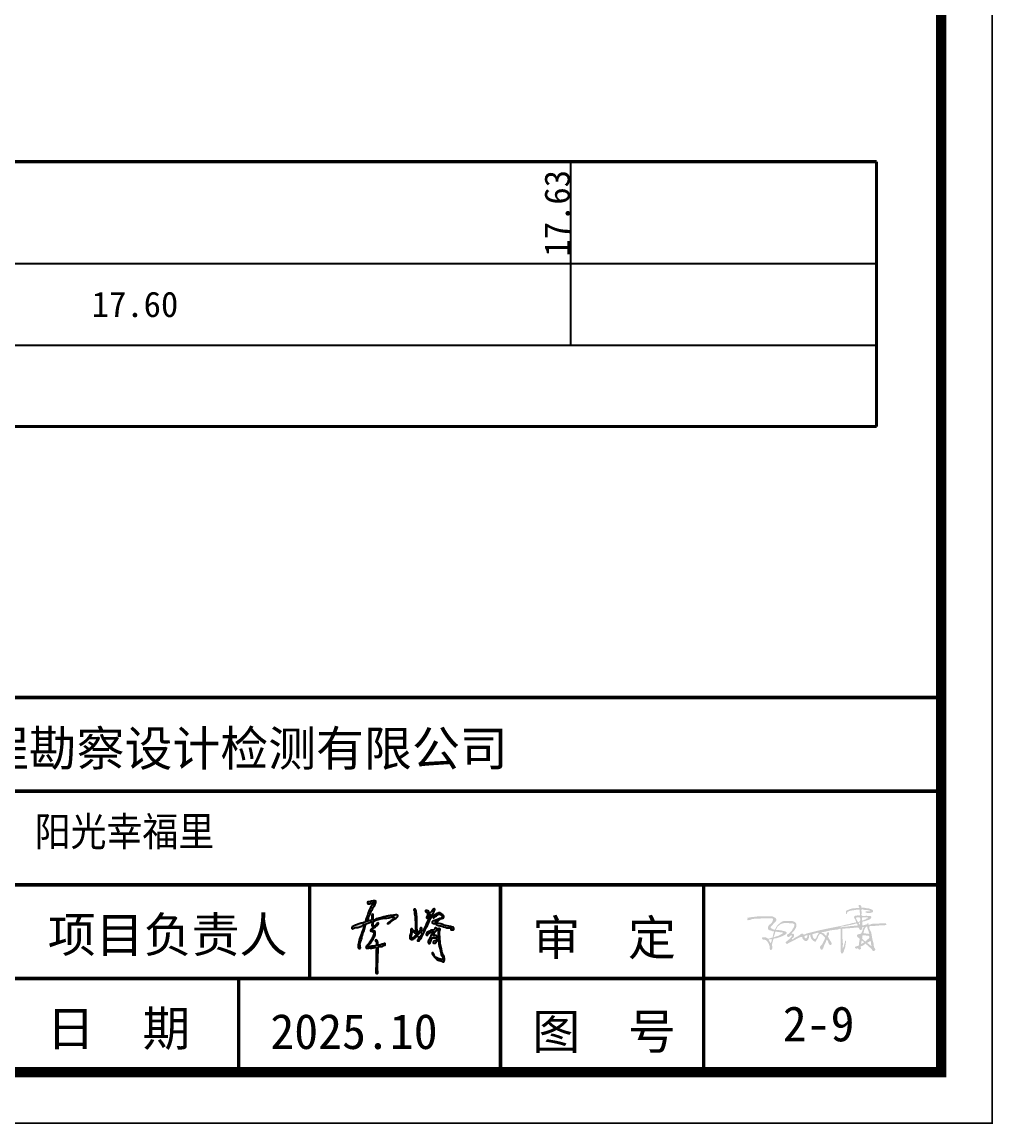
# Model space of a CAD drawing. Header units: millimetres. Extents: x -255 to 9196, y 129 to 426.
# Drawn here: x 3940.3 to 4035.6, y 129.3 to 237.4 of the extents above; entities that cross this region are included whole.
import ezdxf
from ezdxf.enums import TextEntityAlignment as Align

# ---------------------------------------------------------------- set-up
doc = ezdxf.new("R2010")
doc.units = ezdxf.units.MM
doc.layers.add('不打印', color=7, linetype='Continuous', plot=False)
doc.layers.add('地质-图框', color=7, linetype='Continuous')
doc.layers.add('地质-标注栏', color=7, linetype='Continuous')
doc.styles.add('LZ_PMT_LINE', font='', dxfattribs={"height": 2})
doc.styles.get("Standard").update_dxf_attribs({"font": 'simfang.ttf', "height": 2.5})
doc.styles.add('标注栏数据', font='simfang.ttf', dxfattribs={"width": 0.7, "height": 2.5})
doc.styles.get('LZ_PMT_LINE').set_extended_font_data('SimSun')

msp = doc.modelspace()

# ---------------------------------------------------------------- hatches: boundary and pattern name
at = {"linetype": 'Continuous'}
h = msp.add_hatch(color=0, dxfattribs=at)
edge = h.paths.add_edge_path()
edge.add_spline(control_points=[(3974.82, 151), (3974.82, 151), (3974.6, 150.97), (3974.47, 150.9), (3974.31, 150.82), (3974.19, 150.88), (3974.16, 150.96), (3974.2, 151.06), (3974.34, 151.04), (3974.51, 151.12), (3974.72, 151.15), (3975.03, 151.18), (3975, 150.96), (3974.94, 150.81), (3974.84, 150.66), (3974.75, 150.5), (3974.64, 150.33), (3974.54, 150.11), (3974.45, 149.84), (3974.31, 149.64), (3974.27, 149.43), (3974.21, 149.32), (3974.11, 149.16), (3974.28, 149.17), (3974.38, 149.22), (3974.51, 149.23), (3974.66, 149.25), (3974.59, 149.49), (3974.63, 149.64), (3974.59, 149.84), (3974.77, 149.84), (3974.71, 149.64), (3974.74, 149.49), (3974.72, 149.34), (3974.78, 149.25), (3974.98, 149.37), (3975.26, 149.42), (3975.67, 149.55), (3976.07, 149.63), (3976.46, 149.73), (3976.79, 149.73), (3977.01, 149.8), (3977.19, 149.73), (3977.09, 149.52), (3976.85, 149.35), (3976.56, 149.14), (3976.3, 148.98), (3976.18, 148.92), (3976.11, 148.89), (3976.21, 149), (3976.3, 149.07), (3976.5, 149.2), (3976.66, 149.34), (3976.79, 149.44), (3976.83, 149.55), (3976.67, 149.6), (3976.02, 149.38), (3975.39, 149.47), (3974.72, 149.11), (3974.75, 149.07), (3974.72, 148.95), (3974.77, 148.83), (3974.75, 148.68), (3974.84, 148.63), (3974.91, 148.75), (3975.02, 148.83), (3975.11, 148.92), (3975.18, 149), (3975.27, 148.98), (3975.25, 148.82), (3975.07, 148.73), (3974.91, 148.54), (3974.76, 148.45), (3974.67, 148.36), (3974.67, 148.29), (3974.7, 148.17), (3974.93, 148.24), (3974.98, 147.92), (3974.84, 147.58), (3974.62, 147.19), (3974.38, 146.87), (3974.24, 146.77), (3974.2, 146.68), (3974.38, 146.63), (3974.56, 146.7), (3974.83, 146.72), (3974.97, 146.74), (3975.09, 146.76), (3975.06, 146.91), (3975.06, 147.02), (3975.06, 147.18), (3974.93, 147.19), (3974.96, 147.38), (3975.2, 147.28), (3975.16, 147.06), (3975.22, 146.93), (3975.18, 146.77), (3975.47, 146.87), (3975.63, 146.9), (3975.81, 146.94), (3975.89, 146.98), (3975.91, 146.94), (3975.92, 146.9), (3975.92, 146.86), (3975.91, 146.81), (3975.86, 146.81), (3975.68, 146.74), (3975.49, 146.69), (3975.28, 146.67), (3975.26, 146.65), (3975.22, 146.65), (3975.24, 146.62), (3975.18, 146.28), (3975.23, 145.64), (3975.16, 144.87), (3975.15, 144.35), (3975.23, 144.12), (3975.18, 143.99), (3974.99, 144.04), (3975.03, 144.87), (3975.04, 145.58), (3975.03, 146.31), (3975.06, 146.49), (3975.02, 146.54), (3975, 146.6), (3974.81, 146.57), (3974.55, 146.5), (3974.29, 146.54), (3974.07, 146.48), (3974.05, 146.55), (3974.03, 146.61), (3974.06, 146.71), (3974.17, 146.87), (3974.44, 147.09), (3974.61, 147.43), (3974.74, 147.71), (3974.81, 147.89), (3974.82, 148.1), (3974.64, 148.16), (3974.47, 148.2), (3974.49, 148.36), (3974.61, 148.42), (3974.71, 148.48), (3974.73, 148.6), (3974.61, 148.67), (3974.6, 148.84), (3974.66, 149), (3974.57, 149.1), (3974.39, 149.01), (3974.22, 149), (3974.02, 148.91), (3973.98, 148.62), (3973.83, 148.22), (3973.63, 147.67), (3973.56, 147.23), (3973.42, 146.96), (3973.46, 146.82), (3973.44, 146.7), (3973.51, 146.6), (3973.47, 146.52), (3973.43, 146.47), (3973.36, 146.48), (3973.27, 146.49), (3973.25, 146.64), (3973.31, 147.16), (3973.54, 147.84), (3973.81, 148.51), (3973.81, 148.76), (3973.9, 148.86), (3973.77, 148.85), (3973.66, 148.57), (3973.18, 148.57), (3972.84, 148.49), (3972.71, 148.4), (3972.63, 148.46), (3972.64, 148.58), (3972.79, 148.69), (3973.04, 148.77), (3973.36, 148.93), (3973.67, 148.97), (3973.85, 149.05), (3973.98, 149.04), (3973.99, 149.26), (3974.23, 149.77), (3974.35, 150.46), (3974.75, 150.81), (3974.8, 150.89), (3974.83, 150.93), (3974.84, 150.96), (3974.86, 150.99), (3974.82, 151), (3974.82, 151)], knot_values=[0, 0, 0, 0, 0.197659, 0.38152, 0.566109, 0.652135, 0.748753, 0.807036, 0.92578, 1.122031, 1.368988, 1.626652, 1.76802, 1.918621, 2.118344, 2.300641, 2.476901, 2.727997, 3.020459, 3.30281, 3.467088, 3.639635, 3.748419, 3.829445, 4.003086, 4.123696, 4.214806, 4.40081, 4.667341, 4.776567, 4.878347, 5.011798, 5.239779, 5.391232, 5.421408, 5.561877, 5.912571, 6.38166, 6.788598, 7.158235, 7.581854, 7.75821, 7.879208, 8.024703, 8.302733, 8.776744, 9.113748, 9.171835, 9.21185, 9.282009, 9.431192, 9.655122, 9.945004, 10.084012, 10.156313, 10.23478, 10.492922, 12.265977, 12.308224, 12.341497, 12.381398, 12.643767, 12.73859, 12.784271, 12.894334, 13.057034, 13.22312, 13.293963, 13.355493, 13.427134, 13.691979, 13.931156, 14.154695, 14.230531, 14.280349, 14.357953, 14.559753, 14.73671, 15.127693, 15.701362, 16.09181, 16.245167, 16.284172, 16.325965, 16.693564, 16.937976, 17.092889, 17.140175, 17.268068, 17.432612, 17.543247, 17.640717, 17.742204, 17.919021, 18.124187, 18.330875, 18.38331, 18.514374, 18.915136, 19.05586, 19.094889, 19.129342, 19.171939, 19.2281, 19.253164, 19.30045, 19.335915, 19.866366, 19.900833, 19.91431, 19.956102, 19.971506, 20.016335, 20.975658, 21.868584, 22.374573, 22.482502, 22.597173, 22.697846, 22.941553, 24.708467, 25.088101, 25.161193, 25.220954, 25.277606, 25.350797, 25.711986, 26.113546, 26.20435, 26.256258, 26.30822, 26.383415, 26.54161, 26.923438, 27.405824, 27.649529, 27.849929, 27.988286, 28.210288, 28.334066, 28.448614, 28.601664, 28.712075, 28.802319, 28.905249, 29.053216, 29.28859, 29.3441, 29.421244, 29.800842, 29.895833, 30.034219, 30.598059, 31.241971, 31.744499, 31.964954, 32.082734, 32.192402, 32.311997, 32.392136, 32.448377, 32.505145, 32.585331, 32.68582, 32.890345, 34.212601, 34.822842, 34.959792, 35.019354, 35.099489, 35.175216, 35.910229, 36.17828, 36.27437, 36.332015, 36.438545, 36.566652, 36.87459, 37.22398, 37.642874, 37.759289, 37.851306, 37.959659, 38.310672, 39.66111, 39.8191, 39.895663, 39.943134, 39.968266, 39.993907, 40.020381, 40.020381, 40.020381, 40.020381], degree=3, periodic=0)
h = msp.add_hatch(color=0, dxfattribs=at)
edge = h.paths.add_edge_path()
edge.add_spline(control_points=[(3978.75, 150.19), (3978.75, 150.19), (3978.7, 150.37), (3978.87, 150.36), (3978.96, 150.23), (3978.99, 149.93), (3979.04, 149.38), (3979.02, 148.81), (3979.05, 148.29), (3979.08, 148.13), (3979.06, 147.94), (3979.13, 147.99), (3979.15, 148.1), (3979.25, 148.18), (3979.33, 148.25), (3979.35, 148.33), (3979.34, 148.41), (3979.36, 148.53), (3979.46, 148.52), (3979.54, 148.47), (3979.52, 148.38), (3979.46, 148.31), (3979.49, 148.22), (3979.57, 148.2), (3979.64, 148.28), (3979.88, 148.6), (3980.04, 149.21), (3980.28, 149.54), (3980.42, 149.81), (3980.24, 149.77), (3980.22, 149.63), (3980.13, 149.53), (3980.06, 149.44), (3979.91, 149.48), (3980.01, 149.61), (3980.05, 149.7), (3980.08, 149.76), (3980.09, 149.81), (3980.05, 149.85), (3980.07, 149.92), (3980.03, 149.99), (3979.96, 150.06), (3979.84, 150.09), (3979.87, 150.18), (3979.91, 150.23), (3979.94, 150.22), (3979.99, 150.22), (3980.05, 150.21), (3980.12, 150.18), (3980.22, 150.15), (3980.19, 150.05), (3980.13, 149.98), (3980.13, 149.9), (3980.13, 149.78), (3980.28, 149.92), (3980.41, 150.06), (3980.56, 150.26), (3980.7, 150.38), (3980.79, 150.35), (3980.79, 150.24), (3980.68, 150.09), (3980.41, 149.33), (3979.9, 148.52), (3979.57, 147.67), (3979.39, 147.43), (3979.31, 147.35), (3979.28, 147.25), (3979.19, 147.25), (3979.09, 147.22), (3979.1, 147.34), (3979.17, 147.41), (3979.18, 147.5), (3979.19, 147.64), (3979.26, 147.6), (3979.29, 147.58), (3979.36, 147.57), (3979.39, 147.71), (3979.48, 147.78), (3979.53, 147.92), (3979.43, 148.01), (3979.45, 148.12), (3979.33, 148.18), (3979.29, 147.98), (3979.15, 147.88), (3979.05, 147.69), (3978.91, 147.55), (3978.75, 147.45), (3978.59, 147.37), (3978.44, 147.37), (3978.31, 147.46), (3978.33, 147.72), (3978.41, 147.96), (3978.47, 148.21), (3978.41, 148.36), (3978.49, 148.44), (3978.57, 148.4), (3978.62, 148.3), (3978.75, 148.24), (3978.82, 148.17), (3978.89, 148.1), (3978.94, 148.19), (3978.89, 148.37), (3978.91, 148.81), (3978.86, 149.31), (3978.85, 149.75), (3978.77, 149.98), (3978.84, 150.11), (3978.75, 150.19), (3978.75, 150.19)], knot_values=[0, 0, 0, 0, 0.151641, 0.238659, 0.376664, 0.590515, 1.141021, 2.014882, 2.347755, 2.615323, 2.676021, 2.710593, 2.804102, 3.007035, 3.061602, 3.13322, 3.245143, 3.315186, 3.427304, 3.477072, 3.564265, 3.655727, 3.739894, 3.799056, 3.87173, 4.029935, 5.057343, 5.495043, 5.597064, 5.685824, 5.870477, 5.988218, 6.103187, 6.183129, 6.327156, 6.441553, 6.499549, 6.531273, 6.581438, 6.655339, 6.72585, 6.812621, 6.931223, 7.021295, 7.055988, 7.084035, 7.115588, 7.194681, 7.265663, 7.364865, 7.435714, 7.528285, 7.616981, 7.694766, 7.78323, 8.036039, 8.413504, 8.498284, 8.569266, 8.640116, 8.796808, 9.11983, 11.055099, 11.664171, 11.835983, 11.928577, 12.010113, 12.106825, 12.184086, 12.258206, 12.373062, 12.483201, 12.58762, 12.624928, 12.680159, 12.714126, 12.812598, 13.001774, 13.096833, 13.217036, 13.332331, 13.402875, 13.528845, 13.768977, 13.951307, 14.158673, 14.352187, 14.53796, 14.658549, 14.786357, 14.957076, 15.350749, 15.580771, 15.713776, 15.795278, 15.84804, 15.944469, 16.12046, 16.24941, 16.284195, 16.350242, 16.460828, 16.859637, 17.639134, 17.969349, 18.182657, 18.322554, 18.394148, 18.394148, 18.394148, 18.394148], degree=3, periodic=0)
edge = h.paths.add_edge_path()
edge.add_spline(control_points=[(3978.53, 148.08), (3978.53, 148.08), (3978.59, 148.16), (3978.68, 148.15), (3978.74, 148.06), (3978.84, 147.99), (3978.96, 147.97), (3978.99, 147.88), (3978.93, 147.81), (3978.87, 147.7), (3978.75, 147.56), (3978.6, 147.52), (3978.42, 147.56), (3978.48, 147.73), (3978.49, 147.88), (3978.51, 147.97), (3978.53, 148.08), (3978.53, 148.08)], knot_values=[0, 0, 0, 0, 0.075273, 0.154812, 0.252221, 0.377888, 0.530519, 0.569008, 0.63793, 0.773479, 0.964927, 1.137476, 1.253643, 1.402924, 1.561683, 1.692143, 1.765906, 1.765906, 1.765906, 1.765906], degree=3, periodic=0)
h = msp.add_hatch(color=256)
edge = h.paths.add_edge_path(flags=16)
edge.add_spline(control_points=[(4017.06, 147.65), (4017.05, 147.62), (4017.05, 147.57), (4017.11, 147.52), (4017.16, 147.49), (4017.21, 147.48), (4017.28, 147.49), (4017.29, 147.56), (4017.33, 147.61), (4017.35, 147.67), (4017.37, 147.72), (4017.35, 147.78), (4017.28, 147.78), (4017.21, 147.76), (4017.14, 147.75), (4017.12, 147.68), (4017.07, 147.69), (4017.06, 147.67), (4017.06, 147.65), (4017.06, 147.65)], knot_values=[0, 0, 0, 0, 1.094844, 2.010583, 2.936971, 3.772058, 4.559337, 5.371692, 6.406572, 7.298431, 8.125414, 8.707814, 9.723429, 10.914867, 11.774738, 12.831234, 13.232699, 13.516351, 13.791121, 13.791121, 13.791121, 13.791121], degree=3, periodic=0)
edge = h.paths.add_edge_path()
edge.add_spline(control_points=[(4011.47, 149.27), (4011.47, 149.31), (4011.47, 149.39), (4011.48, 149.45), (4011.47, 149.5), (4011.53, 149.5), (4011.65, 149.52), (4011.89, 149.57), (4012.2, 149.59), (4012.47, 149.64), (4012.72, 149.63), (4012.98, 149.63), (4013.25, 149.64), (4013.55, 149.63), (4013.76, 149.64), (4013.98, 149.63), (4014.11, 149.53), (4014.28, 149.46), (4014.32, 149.28), (4014.24, 149.08), (4014.02, 148.95), (4013.91, 148.72), (4013.76, 148.64), (4013.72, 148.5), (4013.91, 148.42), (4014.14, 148.24), (4014.24, 148.46), (4014.31, 148.62), (4014.48, 148.82), (4014.7, 149.01), (4014.91, 149.15), (4015.18, 149.21), (4015.46, 149.18), (4015.79, 149.21), (4016.03, 149.12), (4016.23, 149.02), (4016.27, 148.82), (4016.29, 148.62), (4016.16, 148.4), (4016.03, 148.19), (4015.9, 148.06), (4015.8, 147.98), (4015.84, 147.89), (4015.95, 147.96), (4016.09, 147.79), (4016.02, 147.56), (4015.86, 147.5), (4015.83, 147.42), (4015.86, 147.33), (4016.01, 147.44), (4016.1, 147.55), (4016.28, 147.6), (4016.41, 147.69), (4016.57, 147.77), (4016.68, 147.88), (4016.82, 147.98), (4016.93, 147.93), (4017.01, 147.8), (4017.19, 147.93), (4017.6, 148.03), (4018.29, 148.22), (4019.17, 148.4), (4020.02, 148.58), (4020.71, 148.7), (4021.23, 148.85), (4021.56, 148.89), (4021.82, 149.01), (4022, 148.99), (4022.19, 149.07), (4022.08, 149.21), (4022.05, 149.34), (4021.94, 149.45), (4021.93, 149.59), (4022, 149.71), (4022.17, 149.7), (4022.32, 149.75), (4022.49, 149.69), (4022.52, 149.81), (4022.51, 149.96), (4022.48, 150.11), (4022.49, 150.33), (4022.27, 150.28), (4022.07, 150.28), (4021.84, 150.22), (4021.6, 150.21), (4021.42, 150.14), (4021.28, 150.07), (4021.24, 149.97), (4021.26, 149.9), (4021.19, 149.84), (4021.13, 149.92), (4021.12, 150.02), (4021.14, 150.19), (4021.37, 150.28), (4021.59, 150.37), (4021.85, 150.43), (4022.09, 150.42), (4022.26, 150.5), (4022.47, 150.42), (4022.42, 150.56), (4022.39, 150.62), (4022.38, 150.69), (4022.4, 150.76), (4022.49, 150.76), (4022.58, 150.72), (4022.67, 150.63), (4022.65, 150.54), (4022.65, 150.44), (4022.83, 150.52), (4023, 150.45), (4023.25, 150.43), (4023.48, 150.4), (4023.65, 150.31), (4023.78, 150.24), (4023.81, 150.13), (4023.77, 150.05), (4023.67, 150.01), (4023.53, 149.97), (4023.37, 149.94), (4023.24, 149.96), (4023.16, 150), (4023.07, 149.99), (4023.06, 150.07), (4023.07, 150.16), (4023.22, 150.12), (4023.34, 150.13), (4023.44, 150.13), (4023.53, 150.11), (4023.52, 150.18), (4023.4, 150.23), (4023.24, 150.25), (4023.04, 150.25), (4022.89, 150.29), (4022.78, 150.32), (4022.68, 150.33), (4022.65, 150.22), (4022.67, 150.08), (4022.68, 149.92), (4022.64, 149.77), (4022.7, 149.7), (4022.85, 149.65), (4023.1, 149.71), (4023.35, 149.67), (4023.56, 149.69), (4023.68, 149.52), (4023.46, 149.31), (4023.18, 149.25), (4022.95, 149.14), (4022.76, 149.14), (4022.73, 149.03), (4022.76, 148.93), (4022.68, 148.7), (4022.98, 148.79), (4023.12, 148.84), (4023.27, 148.86), (4023.24, 148.97), (4023.37, 149.02), (4023.28, 148.73), (4023.76, 148.96), (4024.09, 148.88), (4024.56, 148.97), (4024.85, 148.92), (4025.02, 148.97), (4025.08, 148.91), (4025.11, 148.86), (4025.11, 148.81), (4025.09, 148.77), (4025.04, 148.78), (4024.96, 148.77), (4024.81, 148.75), (4024.51, 148.74), (4024.1, 148.74), (4023.76, 148.65), (4023.45, 148.7), (4023.38, 148.43), (4023.62, 148.17), (4023.67, 147.7), (4023.75, 147.27), (4023.89, 146.88), (4023.86, 146.56), (4024.09, 146.4), (4023.94, 146.27), (4023.78, 146.17), (4023.66, 146.51), (4023.38, 146.61), (4023.24, 146.83), (4023.12, 146.88), (4023.1, 147), (4022.88, 146.82), (4022.78, 146.73), (4022.57, 146.71), (4022.58, 146.59), (4022.63, 146.54), (4022.63, 146.44), (4022.53, 146.39), (4022.4, 146.37), (4022.36, 146.51), (4022.22, 146.48), (4022.12, 146.47), (4022.01, 146.52), (4022.03, 146.67), (4022.19, 146.7), (4022.3, 146.74), (4022.46, 146.79), (4022.37, 146.97), (4022.47, 147.12), (4022.44, 147.27), (4022.52, 147.44), (4022.37, 147.53), (4022.25, 147.61), (4022.19, 147.79), (4022.33, 147.9), (4022.48, 147.9), (4022.66, 147.94), (4022.69, 148.11), (4022.78, 148.25), (4022.77, 148.39), (4022.85, 148.47), (4022.89, 148.55), (4022.83, 148.61), (4022.72, 148.61), (4022.74, 148.48), (4022.72, 148.37), (4022.58, 148.24), (4022.45, 148.37), (4022.42, 148.51), (4022.23, 148.56), (4021.88, 148.5), (4021.47, 148.47), (4021.09, 148.46), (4020.93, 148.41), (4020.79, 148.44), (4020.78, 148.34), (4020.77, 148.22), (4020.79, 147.98), (4020.8, 147.67), (4020.79, 147.28), (4020.87, 146.87), (4020.79, 146.67), (4020.81, 146.47), (4020.86, 146.52), (4020.86, 146.59), (4020.92, 146.67), (4020.96, 146.78), (4020.96, 146.91), (4021.04, 147.01), (4021.02, 147.12), (4021.05, 147.19), (4021.06, 147.28), (4021.11, 147.25), (4021.17, 147.18), (4021.1, 146.98), (4021.09, 146.76), (4021.06, 146.53), (4020.95, 146.4), (4020.97, 146.24), (4020.88, 146.1), (4020.8, 145.98), (4020.69, 145.99), (4020.63, 146.08), (4020.63, 146.24), (4020.6, 146.44), (4020.62, 146.76), (4020.61, 147.14), (4020.62, 147.71), (4020.64, 148.08), (4020.63, 148.46), (4020.34, 148.33), (4020.09, 148.32), (4019.68, 148.28), (4019.36, 148.19), (4019.04, 148.11), (4018.9, 148.11), (4018.72, 148.1), (4018.8, 148), (4018.93, 148.01), (4019.05, 147.87), (4019.1, 147.76), (4019.24, 147.72), (4019.22, 147.87), (4019.25, 147.98), (4019.33, 148.06), (4019.46, 148.11), (4019.5, 147.93), (4019.45, 147.8), (4019.36, 147.66), (4019.43, 147.52), (4019.53, 147.36), (4019.64, 147.18), (4019.76, 147), (4019.71, 146.85), (4019.59, 146.8), (4019.5, 146.89), (4019.42, 147), (4019.4, 147.14), (4019.35, 147.25), (4019.23, 147.43), (4019.19, 147.15), (4019.09, 146.96), (4018.95, 146.7), (4018.9, 146.45), (4018.75, 146.33), (4018.61, 146.42), (4018.61, 146.54), (4018.58, 146.67), (4018.71, 146.78), (4018.84, 146.93), (4018.93, 147.16), (4019.03, 147.33), (4019.08, 147.47), (4019.08, 147.58), (4018.93, 147.71), (4018.81, 147.85), (4018.64, 147.92), (4018.56, 147.89), (4018.42, 147.71), (4018.37, 147.48), (4018.22, 147.3), (4018.22, 147.18), (4018.1, 147.15), (4018.02, 147.18), (4017.91, 147.25), (4017.78, 147.36), (4017.71, 147.52), (4017.67, 147.63), (4017.63, 147.72), (4017.63, 147.77), (4017.64, 147.83), (4017.59, 147.82), (4017.5, 147.81), (4017.54, 147.64), (4017.48, 147.47), (4017.41, 147.29), (4017.26, 147.2), (4017.11, 147.2), (4017.03, 147.32), (4016.91, 147.39), (4016.86, 147.49), (4016.87, 147.65), (4016.65, 147.6), (4016.49, 147.54), (4016.27, 147.4), (4016, 147.28), (4015.71, 147.1), (4015.48, 147.02), (4015.37, 146.91), (4015.29, 146.94), (4015.25, 147), (4015.19, 147.12), (4015.31, 147.17), (4015.42, 147.26), (4015.55, 147.38), (4015.68, 147.5), (4015.75, 147.6), (4015.81, 147.65), (4015.85, 147.73), (4015.77, 147.79), (4015.67, 147.74), (4015.61, 147.62), (4015.48, 147.61), (4015.37, 147.66), (4015.33, 147.75), (4015.35, 147.87), (4015.5, 147.88), (4015.65, 148.05), (4015.82, 148.2), (4015.91, 148.41), (4016.02, 148.54), (4016.06, 148.69), (4016.1, 148.85), (4015.98, 148.93), (4015.81, 148.99), (4015.62, 148.94), (4015.41, 149.01), (4015.25, 148.98), (4015.07, 148.98), (4014.91, 148.95), (4014.78, 148.89), (4014.66, 148.85), (4014.59, 148.77), (4014.48, 148.68), (4014.37, 148.58), (4014.34, 148.45), (4014.28, 148.4), (4014.27, 148.28), (4014.41, 148.31), (4014.53, 148.3), (4014.68, 148.25), (4014.85, 148.26), (4014.98, 148.19), (4015.11, 148.19), (4015.2, 148.14), (4015.29, 148.12), (4015.31, 148.03), (4015.31, 147.96), (4015.24, 147.87), (4015.05, 147.77), (4014.8, 147.64), (4014.52, 147.57), (4014.31, 147.47), (4014.16, 147.47), (4014.01, 147.45), (4013.99, 147.27), (4013.93, 147.11), (4013.87, 146.89), (4013.9, 146.68), (4013.92, 146.49), (4013.86, 146.35), (4013.66, 146.32), (4013.66, 146.56), (4013.63, 146.79), (4013.52, 147.02), (4013.39, 147.24), (4013.19, 147.37), (4012.99, 147.33), (4012.9, 147.44), (4012.89, 147.59), (4013.03, 147.59), (4013.17, 147.59), (4013.35, 147.57), (4013.55, 147.36), (4013.73, 147.56), (4013.96, 147.52), (4013.95, 147.7), (4014, 147.84), (4014.03, 148), (4014.07, 148.1), (4014.12, 148.21), (4013.96, 148.13), (4013.85, 148.22), (4013.7, 148.26), (4013.54, 148.3), (4013.48, 148.43), (4013.47, 148.55), (4013.53, 148.72), (4013.71, 148.88), (4013.92, 149.05), (4013.96, 149.25), (4014, 149.43), (4013.82, 149.43), (4013.59, 149.43), (4013.25, 149.42), (4012.9, 149.45), (4012.58, 149.4), (4012.27, 149.4), (4011.96, 149.39), (4011.71, 149.27), (4011.6, 149.26), (4011.47, 149.26), (4011.47, 149.27)], knot_values=[0, 0, 0, 0, 1.976312, 3.018367, 3.269898, 3.749702, 4.834006, 9.62362, 13.452743, 18.627688, 21.612948, 24.346242, 29.741381, 33.302581, 37.366558, 39.173731, 42.502539, 44.546889, 46.627753, 49.567369, 53.604173, 57.284866, 59.75768, 61.074803, 62.326696, 67.979375, 69.132216, 71.889253, 75.683349, 80.376133, 84.739519, 86.490853, 92.234156, 97.068019, 100.429757, 103.693796, 105.598345, 109.17742, 112.023186, 116.60901, 119.542734, 120.725083, 121.411546, 123.11809, 124.588039, 129.410696, 130.720715, 131.927345, 132.512105, 134.442431, 137.229942, 139.767682, 141.969606, 144.264473, 147.202208, 149.156303, 150.995179, 151.77243, 155.250043, 157.768724, 171.532936, 185.086132, 197.290427, 209.084545, 215.623844, 220.562481, 223.780967, 227.404624, 228.938971, 231.18602, 232.99334, 235.279714, 237.39077, 238.413247, 240.945245, 243.852354, 245.95977, 246.754168, 248.413036, 252.429649, 254.024041, 256.622344, 259.532533, 263.465936, 266.597203, 270.043433, 271.790493, 273.165009, 274.278271, 275.155617, 275.96863, 278.137574, 279.489418, 282.933465, 287.218074, 290.631735, 294.43893, 297.066035, 299.279555, 300.631477, 301.741743, 302.480205, 303.51679, 304.510579, 305.744526, 308.045667, 309.10708, 309.738011, 311.721468, 314.587144, 318.560317, 321.978382, 324.929444, 326.726307, 328.375842, 329.212915, 330.25815, 332.912487, 335.737852, 337.322197, 338.464063, 339.540303, 340.517248, 341.291475, 343.24226, 345.424661, 346.906066, 347.790693, 348.283761, 349.37956, 352.817893, 355.786154, 358.093634, 359.322049, 360.782347, 361.645093, 363.565636, 367.250663, 368.807935, 369.801923, 370.698936, 375.382624, 380.290659, 382.057817, 384.048911, 387.541174, 392.467198, 396.884683, 398.870852, 399.463262, 401.525914, 403.50169, 407.635898, 409.387035, 411.233271, 412.280452, 413.20357, 415.190434, 419.044115, 426.82695, 433.696307, 438.234604, 439.880328, 440.5342, 441.546128, 442.183141, 442.753004, 443.168649, 444.25252, 446.435187, 449.787888, 457.012911, 463.817808, 466.622312, 467.653782, 474.772731, 480.221843, 487.75307, 493.758919, 498.268061, 500.770469, 503.126663, 504.93944, 508.215227, 514.602973, 517.725651, 519.162893, 519.653701, 522.57407, 525.985365, 528.091346, 529.420767, 530.44176, 531.074818, 533.51958, 534.412854, 536.192404, 538.038156, 539.769774, 540.822907, 542.444399, 544.691107, 546.792547, 548.016807, 551.031041, 552.848139, 555.141276, 557.888754, 559.117839, 562.162851, 564.274516, 565.814007, 568.969099, 570.805367, 573.405532, 575.322644, 577.850069, 578.932876, 580.303886, 580.965396, 582.395387, 583.584192, 585.599442, 587.646145, 589.914983, 591.789159, 593.27422, 597.94608, 607.063846, 611.402782, 614.073872, 615.321987, 615.878503, 617.519975, 620.919802, 626.227157, 631.278458, 637.955565, 642.446505, 643.232821, 643.760483, 644.456326, 646.177092, 647.742257, 649.719808, 651.636288, 652.979528, 654.238301, 655.194152, 655.659487, 656.394987, 659.092563, 663.591374, 666.73103, 668.397875, 670.738048, 673.250698, 675.453964, 676.439317, 677.660828, 679.829027, 683.261807, 686.437325, 693.520123, 699.871158, 710.80178, 711.665262, 714.371367, 719.852061, 724.798696, 731.582425, 735.049173, 737.977924, 739.413207, 740.181114, 742.294893, 744.847896, 747.080249, 748.01495, 749.656081, 751.744516, 753.156469, 754.723524, 756.064382, 759.453584, 761.036376, 762.882106, 765.701193, 769.323154, 772.347842, 774.172791, 775.585183, 777.013936, 779.293074, 781.697647, 782.695741, 785.087573, 787.226283, 790.776274, 796.031545, 799.610519, 801.573474, 803.326881, 805.300637, 806.912735, 808.495868, 812.035945, 815.779267, 818.869602, 820.811829, 822.125877, 823.541907, 828.940789, 830.302191, 831.031036, 832.606796, 840.023967, 840.684534, 842.883131, 844.244533, 845.363175, 846.535711, 849.926761, 852.286909, 854.171399, 855.113645, 856.128269, 856.673621, 857.147526, 858.050728, 860.090115, 862.716938, 866.384136, 867.936357, 870.065038, 872.061231, 873.982345, 875.67185, 877.131449, 879.445427, 882.719542, 885.677448, 890.574174, 895.673374, 900.269723, 901.080783, 902.0814, 903.195863, 904.760709, 906.51745, 907.912156, 911.149921, 913.959999, 915.505406, 916.565642, 917.656816, 918.348052, 920.340725, 921.570186, 923.703426, 925.112377, 926.520541, 927.902372, 929.517787, 932.398315, 937.179688, 939.59686, 942.195605, 944.091548, 946.864224, 947.8244, 950.291283, 954.566441, 955.923755, 959.676397, 961.5313, 963.693704, 966.5664, 967.727809, 969.03891, 971.169049, 973.960761, 975.413252, 976.517354, 977.539594, 979.222904, 980.846563, 983.344484, 985.952933, 988.091281, 989.728729, 991.182119, 992.528204, 993.655163, 994.585274, 995.88215, 998.258073, 1003.821633, 1008.058251, 1010.833525, 1013.583601, 1014.67668, 1017.228742, 1019.702485, 1022.748285, 1026.782974, 1029.033757, 1031.10648, 1032.665939, 1035.775685, 1038.774974, 1043.505154, 1046.495812, 1049.996333, 1053.115253, 1054.040804, 1056.294707, 1057.620278, 1059.043068, 1062.953747, 1065.090649, 1070.123473, 1071.433068, 1073.272203, 1075.944948, 1078.502315, 1080.15249, 1081.014965, 1082.574426, 1084.823859, 1086.961129, 1089.405106, 1091.419354, 1092.609896, 1094.709199, 1098.735043, 1103.263313, 1105.737056, 1107.750914, 1109.564562, 1112.173013, 1118.219875, 1124.030812, 1127.369626, 1132.591904, 1137.489058, 1140.639116, 1143.742249, 1144.231568, 1144.231568, 1144.231568, 1144.231568], degree=3, periodic=0)
edge = h.paths.add_edge_path(flags=16)
edge.add_spline(control_points=[(4017.83, 147.83), (4017.85, 147.79), (4017.88, 147.7), (4017.89, 147.58), (4017.96, 147.49), (4018.03, 147.4), (4018.13, 147.42), (4018.21, 147.48), (4018.25, 147.6), (4018.29, 147.71), (4018.35, 147.8), (4018.39, 147.86), (4018.43, 147.92), (4018.46, 147.98), (4018.41, 148.05), (4018.28, 147.99), (4018.13, 147.98), (4018, 147.92), (4017.89, 147.91), (4017.82, 147.87), (4017.83, 147.84), (4017.83, 147.83)], knot_values=[0, 0, 0, 0, 2.065977, 3.778019, 5.026363, 7.020016, 7.991516, 9.334166, 11.098954, 13.338472, 14.354147, 15.643986, 16.805999, 17.506465, 18.120776, 20.055848, 22.53053, 24.848178, 26.280873, 27.23305, 27.71727, 27.71727, 27.71727, 27.71727], degree=3, periodic=0)
edge = h.paths.add_edge_path(flags=17)
edge.add_spline(control_points=[(4022.19, 148.93), (4022.21, 148.93), (4022.25, 148.9), (4022.26, 148.83), (4022.29, 148.78), (4022.25, 148.69), (4022.04, 148.75), (4021.85, 148.67), (4021.64, 148.7), (4021.47, 148.65), (4021.24, 148.64), (4021.01, 148.61), (4020.79, 148.61), (4020.65, 148.52), (4020.56, 148.59), (4020.78, 148.67), (4020.89, 148.67), (4021.08, 148.71), (4021.25, 148.71), (4021.41, 148.77), (4021.57, 148.79), (4021.74, 148.83), (4021.9, 148.86), (4022.04, 148.9), (4022.11, 148.94), (4022.16, 148.94), (4022.18, 148.93), (4022.19, 148.93)], knot_values=[0, 0, 0, 0, 0.777686, 1.929051, 2.760418, 3.308433, 5.798843, 10.064954, 12.451385, 14.874019, 17.777373, 22.090389, 25.106741, 27.549329, 27.908396, 29.455131, 33.457187, 35.066045, 37.764147, 40.527792, 42.5051, 44.669727, 48.209364, 49.784594, 50.888217, 51.544484, 51.936834, 51.936834, 51.936834, 51.936834], degree=3, periodic=0)
edge = h.paths.add_edge_path(flags=16)
edge.add_spline(control_points=[(4022.39, 148.97), (4022.4, 148.94), (4022.42, 148.89), (4022.46, 148.85), (4022.52, 148.81), (4022.53, 148.89), (4022.52, 148.95), (4022.53, 149.01), (4022.5, 149.04), (4022.45, 149.03), (4022.42, 149.02), (4022.37, 149), (4022.39, 148.98), (4022.39, 148.97)], knot_values=[0, 0, 0, 0, 1.245613, 2.175218, 2.84887, 3.463701, 4.88207, 5.540711, 6.008538, 6.560514, 7.449846, 7.84399, 8.22639, 8.22639, 8.22639, 8.22639], degree=3, periodic=0)
edge = h.paths.add_edge_path(flags=16)
edge.add_spline(control_points=[(4022.17, 149.51), (4022.15, 149.51), (4022.12, 149.45), (4022.16, 149.36), (4022.22, 149.28), (4022.24, 149.2), (4022.28, 149.15), (4022.31, 149.08), (4022.38, 149.09), (4022.44, 149.11), (4022.48, 149.15), (4022.53, 149.16), (4022.53, 149.2), (4022.53, 149.3), (4022.57, 149.44), (4022.49, 149.54), (4022.4, 149.53), (4022.32, 149.52), (4022.25, 149.53), (4022.2, 149.53), (4022.17, 149.54), (4022.16, 149.52), (4022.17, 149.52), (4022.17, 149.51)], knot_values=[0, 0, 0, 0, 0.861244, 2.431031, 3.852702, 5.085635, 5.85594, 6.934384, 7.860311, 8.665001, 9.656767, 10.144616, 10.436036, 11.285115, 14.912628, 15.689596, 16.719567, 18.186906, 19.266269, 19.953127, 20.276731, 20.450871, 20.557842, 20.557842, 20.557842, 20.557842], degree=3, periodic=0)
edge = h.paths.add_edge_path(flags=16)
edge.add_spline(control_points=[(4022.72, 149.48), (4022.72, 149.45), (4022.71, 149.39), (4022.71, 149.31), (4022.71, 149.25), (4022.76, 149.23), (4022.82, 149.22), (4022.87, 149.26), (4022.93, 149.3), (4023.01, 149.33), (4023.09, 149.33), (4023.13, 149.4), (4023.19, 149.43), (4023.24, 149.44), (4023.28, 149.44), (4023.33, 149.45), (4023.29, 149.49), (4023.28, 149.57), (4023.14, 149.53), (4023.01, 149.55), (4022.9, 149.52), (4022.81, 149.53), (4022.77, 149.52), (4022.72, 149.53), (4022.72, 149.5), (4022.72, 149.49), (4022.72, 149.48)], knot_values=[0, 0, 0, 0, 1.627271, 2.564917, 3.463325, 4.107991, 4.704694, 5.809748, 6.927935, 7.926836, 9.222179, 10.242214, 11.082175, 11.993147, 12.703979, 13.04412, 13.515506, 14.375081, 16.367968, 18.130075, 20.108708, 21.275945, 21.825603, 22.498973, 22.613285, 22.934178, 22.934178, 22.934178, 22.934178], degree=3, periodic=0)
edge = h.paths.add_edge_path(flags=16)
edge.add_spline(control_points=[(4023.1, 148.59), (4023.07, 148.56), (4023.01, 148.49), (4022.96, 148.37), (4022.9, 148.26), (4022.92, 148.15), (4022.86, 148.08), (4022.85, 148.01), (4022.88, 147.95), (4022.97, 147.98), (4023.09, 147.97), (4023.22, 147.91), (4023.34, 147.97), (4023.38, 147.88), (4023.46, 147.97), (4023.35, 148.07), (4023.36, 148.21), (4023.3, 148.33), (4023.25, 148.44), (4023.24, 148.53), (4023.23, 148.61), (4023.18, 148.64), (4023.11, 148.64), (4023.11, 148.59), (4023.1, 148.59)], knot_values=[0, 0, 0, 0, 2.001049, 3.674502, 5.771722, 7.156147, 8.41876, 9.470853, 10.127335, 10.852845, 13.021442, 15.353893, 16.866073, 17.608889, 18.399536, 20.205357, 22.625681, 24.41842, 26.100767, 27.697592, 28.445905, 29.247463, 30.191838, 30.721959, 30.721959, 30.721959, 30.721959], degree=3, periodic=0)
edge = h.paths.add_edge_path(flags=16)
edge.add_spline(control_points=[(4022.76, 147.68), (4022.76, 147.65), (4022.74, 147.58), (4022.71, 147.46), (4022.79, 147.38), (4022.88, 147.3), (4022.96, 147.21), (4023.09, 147.17), (4023.15, 147.28), (4023.24, 147.37), (4023.36, 147.42), (4023.43, 147.52), (4023.46, 147.63), (4023.38, 147.72), (4023.28, 147.77), (4023.13, 147.74), (4023, 147.79), (4022.88, 147.75), (4022.81, 147.77), (4022.75, 147.74), (4022.76, 147.7), (4022.76, 147.68)], knot_values=[0, 0, 0, 0, 1.621992, 3.308842, 4.508909, 6.438784, 8.406396, 9.887104, 11.272649, 13.072815, 15.431049, 16.969104, 18.225996, 19.790057, 21.47997, 23.344688, 25.770547, 27.41792, 28.509462, 29.001281, 29.820485, 29.820485, 29.820485, 29.820485], degree=3, periodic=0)
edge = h.paths.add_edge_path(flags=16)
edge.add_spline(control_points=[(4022.68, 147.21), (4022.65, 147.19), (4022.62, 147.13), (4022.64, 147.04), (4022.62, 146.98), (4022.65, 146.94), (4022.69, 146.94), (4022.73, 146.99), (4022.8, 147.01), (4022.86, 147.04), (4022.91, 147.08), (4022.88, 147.13), (4022.84, 147.17), (4022.8, 147.19), (4022.77, 147.23), (4022.73, 147.24), (4022.7, 147.26), (4022.67, 147.23), (4022.69, 147.21), (4022.68, 147.21)], knot_values=[0, 0, 0, 0, 1.23237, 2.862046, 3.675794, 4.080594, 4.699096, 5.35691, 6.876583, 7.681133, 8.417953, 8.942195, 9.954773, 10.679344, 11.236603, 11.826958, 12.460554, 12.741244, 13.107108, 13.107108, 13.107108, 13.107108], degree=3, periodic=0)
edge = h.paths.add_edge_path(flags=16)
edge.add_spline(control_points=[(4023.3, 147.09), (4023.28, 147.08), (4023.24, 147.06), (4023.24, 146.99), (4023.32, 146.96), (4023.39, 146.92), (4023.45, 146.85), (4023.5, 146.8), (4023.57, 146.77), (4023.61, 146.72), (4023.67, 146.76), (4023.62, 146.83), (4023.6, 146.9), (4023.61, 146.99), (4023.58, 147.08), (4023.58, 147.16), (4023.56, 147.23), (4023.5, 147.22), (4023.47, 147.19), (4023.42, 147.16), (4023.38, 147.13), (4023.35, 147.11), (4023.32, 147.1), (4023.31, 147.09), (4023.3, 147.09)], knot_values=[0, 0, 0, 0, 1.078617, 1.584482, 2.769352, 4.19498, 5.366298, 6.581313, 7.563654, 8.507528, 8.990575, 10.154726, 11.423765, 12.462376, 13.998568, 15.210379, 16.153849, 16.746294, 17.483217, 18.246977, 18.971547, 19.662222, 19.902153, 20.241453, 20.241453, 20.241453, 20.241453], degree=3, periodic=0)
edge = h.paths.add_edge_path(flags=16)
edge.add_spline(control_points=[(4013.57, 147.28), (4013.59, 147.27), (4013.61, 147.23), (4013.64, 147.17), (4013.69, 147.11), (4013.7, 147.04), (4013.81, 147), (4013.74, 147.16), (4013.87, 147.16), (4013.86, 147.25), (4013.86, 147.31), (4013.87, 147.37), (4013.82, 147.41), (4013.74, 147.4), (4013.66, 147.36), (4013.58, 147.38), (4013.55, 147.32), (4013.56, 147.29), (4013.57, 147.28)], knot_values=[0, 0, 0, 0, 1.076924, 2.082744, 2.865184, 4.332782, 4.901003, 6.550431, 7.733202, 8.571799, 9.759042, 10.52869, 11.144503, 12.459715, 13.851956, 14.688205, 15.691416, 16.049705, 16.049705, 16.049705, 16.049705], degree=3, periodic=0)
edge = h.paths.add_edge_path(flags=16)
edge.add_spline(control_points=[(4014.2, 148.1), (4014.19, 148.04), (4014.15, 147.92), (4014.1, 147.77), (4014.06, 147.67), (4014.02, 147.55), (4014.21, 147.65), (4014.37, 147.67), (4014.62, 147.76), (4014.77, 147.9), (4014.92, 147.93), (4014.98, 148.07), (4014.69, 148.05), (4014.51, 148.13), (4014.34, 148.11), (4014.21, 148.14), (4014.2, 148.11), (4014.2, 148.1)], knot_values=[0, 0, 0, 0, 2.639694, 5.480822, 6.640847, 7.833901, 9.379189, 12.619169, 16.706763, 20.039631, 21.716381, 22.636913, 25.384768, 29.554076, 32.467188, 33.476001, 33.820235, 33.820235, 33.820235, 33.820235], degree=3, periodic=0)
h = msp.add_hatch(color=0, dxfattribs=at)
edge = h.paths.add_edge_path()
edge.add_spline(control_points=[(3980.67, 149.48), (3980.67, 149.48), (3980.6, 149.51), (3980.63, 149.59), (3980.66, 149.65), (3980.69, 149.74), (3980.8, 149.79), (3980.9, 149.87), (3981.04, 149.93), (3981.16, 149.96), (3981.29, 150.01), (3981.34, 149.93), (3981.43, 149.91), (3981.51, 149.81), (3981.66, 149.74), (3981.68, 149.59), (3981.65, 149.45), (3981.33, 149.45), (3981.16, 149.18), (3980.92, 149.15), (3980.79, 148.99), (3981.36, 148.94), (3981.7, 148.76), (3982.19, 148.67), (3982.52, 148.61), (3982.65, 148.51), (3982.68, 148.4), (3982.63, 148.31), (3982.51, 148.3), (3982.44, 148.3), (3982.34, 148.32), (3982.38, 148.38), (3982.43, 148.4), (3982.46, 148.53), (3981.92, 148.47), (3981.6, 148.67), (3981.1, 148.74), (3980.84, 148.87), (3980.67, 148.96), (3980.53, 148.97), (3980.51, 149.06), (3980.57, 149.18), (3980.84, 149.22), (3981.12, 149.37), (3981.37, 149.44), (3981.58, 149.57), (3981.49, 149.72), (3981.37, 149.76), (3981.28, 149.87), (3981.14, 149.86), (3981.03, 149.72), (3980.85, 149.66), (3980.73, 149.56), (3980.72, 149.48), (3980.67, 149.48), (3980.67, 149.48)], knot_values=[0, 0, 0, 0, 0.068569, 0.120283, 0.209334, 0.288456, 0.410161, 0.543077, 0.67672, 0.831793, 0.968421, 0.997207, 1.096469, 1.208819, 1.397135, 1.525038, 1.6288, 1.79443, 2.318001, 2.461788, 2.508986, 2.880792, 3.402072, 4.029968, 4.268004, 4.406366, 4.496694, 4.587713, 4.670899, 4.818574, 4.863121, 4.909296, 4.982462, 5.020931, 5.274915, 5.995984, 6.445824, 6.716471, 6.880111, 7.020502, 7.069661, 7.134015, 7.408033, 7.793483, 8.071446, 8.264313, 8.338473, 8.530902, 8.628222, 8.742587, 8.884205, 9.139889, 9.29114, 9.346422, 9.364859, 9.364859, 9.364859, 9.364859], degree=3, periodic=0)
h = msp.add_hatch(color=0, dxfattribs=at)
edge = h.paths.add_edge_path()
edge.add_spline(control_points=[(3980.13, 147.91), (3980.13, 147.91), (3980.1, 147.86), (3980.12, 147.8), (3980.03, 147.78), (3979.91, 147.79), (3979.94, 147.91), (3979.98, 148.06), (3980.25, 148.15), (3980.46, 148.32), (3980.71, 148.27), (3980.76, 148.38), (3980.77, 148.45), (3980.81, 148.52), (3980.87, 148.5), (3980.92, 148.5), (3980.98, 148.47), (3980.89, 148.37), (3981.11, 148.41), (3981.19, 148.42), (3981.3, 148.43), (3981.34, 148.35), (3981.28, 148.26), (3981.22, 147.95), (3981.3, 147.52), (3981.3, 146.94), (3981.44, 146.5), (3981.48, 146.08), (3981.7, 145.76), (3981.74, 145.48), (3981.72, 145.11), (3981.4, 145.28), (3981.12, 145.3), (3980.76, 145.55), (3980.65, 145.78), (3980.46, 146.05), (3980.63, 146.08), (3980.68, 145.78), (3980.96, 145.51), (3981.3, 145.44), (3981.52, 145.38), (3981.64, 145.54), (3981.36, 145.87), (3981.38, 146.32), (3981.17, 146.79), (3981.17, 147.04), (3981.16, 147.31), (3980.99, 147.19), (3980.94, 147.06), (3980.8, 146.97), (3980.58, 147.02), (3980.67, 147.26), (3980.88, 147.23), (3981.01, 147.31), (3981.1, 147.38), (3981.12, 147.53), (3981.11, 147.74), (3981.1, 147.98), (3981.12, 148.15), (3981.17, 148.29), (3981.02, 148.32), (3980.92, 148.25), (3980.8, 148.13), (3980.73, 147.95), (3980.66, 147.83), (3980.64, 147.67), (3980.8, 147.79), (3980.99, 147.76), (3981.01, 147.61), (3980.96, 147.49), (3980.83, 147.55), (3980.7, 147.52), (3980.55, 147.55), (3980.47, 147.42), (3980.47, 147.25), (3980.32, 147.14), (3980.32, 146.91), (3980.13, 147.02), (3980.15, 147.19), (3980.17, 147.37), (3980.42, 147.57), (3980.4, 147.86), (3980.71, 148.06), (3980.6, 148.16), (3980.45, 148.11), (3980.33, 148.02), (3980.2, 148.01), (3980.13, 147.91), (3980.13, 147.91)], knot_values=[0, 0, 0, 0, 0.055468, 0.108636, 0.15794, 0.287628, 0.37734, 0.476649, 0.75171, 1.123031, 1.300816, 1.366581, 1.456854, 1.512333, 1.573547, 1.619172, 1.668973, 1.725776, 1.864766, 2.013087, 2.08294, 2.139601, 2.250537, 2.381097, 3.075455, 3.543653, 4.104514, 4.464494, 4.787032, 5.203317, 5.40603, 5.616843, 5.99304, 6.370507, 6.777418, 6.94852, 7.030929, 7.122552, 7.732463, 8.067039, 8.223055, 8.316505, 8.586054, 9.28966, 9.67584, 10.05418, 10.155537, 10.294914, 10.465459, 10.604836, 10.778578, 10.941849, 11.144698, 11.309695, 11.402433, 11.470004, 11.732206, 12.043571, 12.185022, 12.283689, 12.403076, 12.505804, 12.656503, 12.905748, 13.048865, 13.138997, 13.234967, 13.485832, 13.543772, 13.672045, 13.771801, 13.919401, 14.076061, 14.176105, 14.345032, 14.547447, 14.695176, 14.823507, 14.981121, 15.175895, 15.356401, 15.862654, 16.044634, 16.091003, 16.247663, 16.464121, 16.52785, 16.655078, 16.655078, 16.655078, 16.655078], degree=3, periodic=0)

# ---------------------------------------------------------------- linework, layer by layer
at = {"const_width": 0.345}
for points in [[(3846.63, 171.11), (4030.49, 171.11), (4030.49, 134.34), (3846.63, 134.34), (3846.63, 171.11)], [(3846.63, 171.11), (4030.49, 171.11), (4030.49, 134.34), (3846.63, 134.34), (3846.63, 171.11)], [(3846.63, 161.92), (4030.49, 161.92)], [(3846.63, 152.73), (4030.49, 152.73)], [(3968.5, 152.73), (3968.5, 143.53)], [(3987.24, 152.73), (3987.24, 143.53)], [(4007.18, 143.53), (4007.18, 152.73)], [(3846.63, 143.53), (4030.49, 143.53)], [(3869.61, 143.53), (4030.49, 143.53)], [(3961.54, 143.53), (3961.54, 134.34)], [(3987.24, 143.53), (3987.24, 134.34)], [(4007.18, 134.34), (4007.18, 143.53)]]:
    msp.add_lwpolyline(points, dxfattribs=at)
at = {"color": 0}
for points, start_tangent, end_tangent in [([(3974.82, 151), (3974.63, 150.96), (3974.46, 150.89), (3974.28, 150.85), (3974.2, 150.88), (3974.17, 150.98), (3974.19, 151.03), (3974.31, 151.05), (3974.5, 151.11), (3974.74, 151.15), (3975, 151.11), (3974.99, 150.97), (3974.94, 150.83), (3974.84, 150.65), (3974.75, 150.5), (3974.66, 150.35), (3974.55, 150.12), (3974.44, 149.85), (3974.31, 149.59), (3974.27, 149.44), (3974.19, 149.28), (3974.15, 149.18), (3974.23, 149.17), (3974.4, 149.22), (3974.52, 149.23), (3974.61, 149.26), (3974.61, 149.44), (3974.61, 149.71), (3974.63, 149.82), (3974.73, 149.82), (3974.73, 149.69), (3974.73, 149.46), (3974.74, 149.31), (3974.76, 149.28), (3974.9, 149.31), (3975.23, 149.42), (3975.69, 149.55), (3976.08, 149.64), (3976.44, 149.71), (3976.86, 149.76), (3977.04, 149.78), (3977.15, 149.72), (3977.11, 149.58), (3976.9, 149.39), (3976.51, 149.12), (3976.23, 148.94), (3976.17, 148.92), (3976.13, 148.91), (3976.18, 148.96), (3976.29, 149.06), (3976.47, 149.19), (3976.7, 149.37), (3976.79, 149.47), (3976.81, 149.54), (3976.74, 149.58), (3976.49, 149.55), (3974.76, 149.13), (3974.73, 149.1), (3974.74, 149.07), (3974.74, 149.03), (3974.75, 148.77), (3974.77, 148.67), (3974.81, 148.65), (3974.9, 148.72), (3975.02, 148.83), (3975.13, 148.95), (3975.19, 148.99), (3975.25, 148.97), (3975.26, 148.9), (3975.07, 148.71), (3974.9, 148.55), (3974.72, 148.41), (3974.67, 148.35), (3974.67, 148.3), (3974.7, 148.23), (3974.9, 148.18), (3974.95, 148.02), (3974.85, 147.64), (3974.57, 147.14), (3974.32, 146.84), (3974.22, 146.72), (3974.21, 146.69), (3974.25, 146.67), (3974.61, 146.7), (3974.86, 146.72), (3975.01, 146.75), (3975.05, 146.76), (3975.07, 146.89), (3975.06, 147.05), (3975.04, 147.16), (3974.96, 147.21), (3974.97, 147.31), (3975.14, 147.27), (3975.18, 147.07), (3975.2, 146.87), (3975.2, 146.81), (3975.33, 146.82), (3975.72, 146.92), (3975.85, 146.96), (3975.89, 146.97), (3975.91, 146.94), (3975.92, 146.9), (3975.92, 146.85), (3975.91, 146.82), (3975.86, 146.81), (3975.83, 146.8), (3975.31, 146.67), (3975.28, 146.67), (3975.27, 146.66), (3975.23, 146.64), (3975.23, 146.63), (3975.23, 146.58), (3975.2, 145.62), (3975.16, 144.73), (3975.19, 144.23), (3975.21, 144.12), (3975.16, 144.02), (3975.06, 144.03), (3975, 144.27), (3975.04, 146.03), (3975.05, 146.41), (3975.05, 146.49), (3975.02, 146.54), (3974.99, 146.59), (3974.92, 146.59), (3974.56, 146.53), (3974.16, 146.51), (3974.07, 146.51), (3974.05, 146.55), (3974.03, 146.6), (3974.05, 146.68), (3974.14, 146.81), (3974.4, 147.09), (3974.65, 147.5), (3974.74, 147.72), (3974.8, 147.92), (3974.8, 148.05), (3974.61, 148.17), (3974.49, 148.22), (3974.5, 148.33), (3974.62, 148.43), (3974.7, 148.5), (3974.71, 148.59), (3974.64, 148.67), (3974.61, 148.81), (3974.61, 149.05), (3974.57, 149.08), (3974.49, 149.07), (3974.13, 148.95), (3974.05, 148.91), (3974, 148.78), (3973.84, 148.24), (3973.64, 147.63), (3973.51, 147.14), (3973.44, 146.93), (3973.45, 146.81), (3973.45, 146.7), (3973.49, 146.59), (3973.47, 146.51), (3973.42, 146.48), (3973.37, 146.48), (3973.29, 146.5), (3973.26, 146.6), (3973.27, 146.8), (3973.64, 148.07), (3973.81, 148.66), (3973.84, 148.79), (3973.87, 148.84), (3973.79, 148.84), (3973.74, 148.78), (3973.05, 148.53), (3972.79, 148.45), (3972.7, 148.42), (3972.65, 148.45), (3972.65, 148.56), (3972.74, 148.65), (3973.02, 148.77), (3973.35, 148.9), (3973.75, 149.01), (3973.87, 149.04), (3973.96, 149.06), (3973.99, 149.16), (3974.09, 149.5), (3974.65, 150.72), (3974.76, 150.84), (3974.81, 150.9), (3974.84, 150.94), (3974.85, 150.96), (3974.85, 150.99), (3974.82, 151)], (-0.998184, 0.060238), (-0.998185, 0.060224)), ([(3978.75, 150.19), (3978.75, 150.34), (3978.84, 150.35), (3978.93, 150.25), (3978.97, 150.04), (3979.02, 149.49), (3979.03, 148.62), (3979.05, 148.29), (3979.07, 148.02), (3979.08, 147.96), (3979.11, 147.98), (3979.15, 148.06), (3979.28, 148.21), (3979.32, 148.25), (3979.35, 148.32), (3979.35, 148.43), (3979.37, 148.5), (3979.48, 148.5), (3979.52, 148.47), (3979.51, 148.39), (3979.48, 148.3), (3979.5, 148.22), (3979.56, 148.21), (3979.62, 148.25), (3979.71, 148.38), (3980.14, 149.31), (3980.36, 149.69), (3980.39, 149.79), (3980.3, 149.78), (3980.2, 149.62), (3980.13, 149.53), (3980.04, 149.46), (3979.96, 149.48), (3980.01, 149.62), (3980.06, 149.72), (3980.08, 149.77), (3980.09, 149.8), (3980.07, 149.85), (3980.06, 149.92), (3980.03, 149.98), (3979.96, 150.04), (3979.87, 150.11), (3979.89, 150.2), (3979.91, 150.22), (3979.94, 150.22), (3979.97, 150.22), (3980.05, 150.2), (3980.12, 150.18), (3980.2, 150.13), (3980.19, 150.06), (3980.14, 149.98), (3980.13, 149.89), (3980.14, 149.81), (3980.21, 149.86), (3980.39, 150.04), (3980.64, 150.33), (3980.71, 150.37), (3980.78, 150.34), (3980.79, 150.27), (3980.72, 150.13), (3980.58, 149.84), (3979.74, 148.1), (3979.47, 147.55), (3979.37, 147.41), (3979.31, 147.34), (3979.27, 147.27), (3979.18, 147.24), (3979.1, 147.24), (3979.1, 147.31), (3979.16, 147.41), (3979.18, 147.52), (3979.22, 147.62), (3979.25, 147.6), (3979.3, 147.58), (3979.33, 147.58), (3979.39, 147.66), (3979.49, 147.82), (3979.51, 147.91), (3979.45, 148.02), (3979.42, 148.13), (3979.36, 148.15), (3979.29, 148.05), (3979.15, 147.86), (3979.05, 147.7), (3978.9, 147.56), (3978.74, 147.45), (3978.57, 147.38), (3978.45, 147.39), (3978.35, 147.46), (3978.33, 147.63), (3978.42, 148.02), (3978.45, 148.24), (3978.44, 148.38), (3978.5, 148.43), (3978.55, 148.41), (3978.61, 148.33), (3978.75, 148.23), (3978.85, 148.14), (3978.88, 148.12), (3978.92, 148.17), (3978.92, 148.28), (3978.9, 148.68), (3978.86, 149.46), (3978.83, 149.79), (3978.8, 150), (3978.8, 150.14), (3978.75, 150.19)], (-0.425545, 0.904937), (-0.425534, 0.904942)), ([(3980.67, 149.48), (3980.62, 149.52), (3980.62, 149.57), (3980.66, 149.65), (3980.7, 149.72), (3980.8, 149.79), (3980.91, 149.87), (3981.03, 149.92), (3981.18, 149.97), (3981.31, 149.98), (3981.33, 149.95), (3981.41, 149.9), (3981.5, 149.83), (3981.64, 149.71), (3981.67, 149.58), (3981.64, 149.48), (3981.48, 149.44), (3981.03, 149.17), (3980.89, 149.12), (3980.87, 149.08), (3981.21, 148.94), (3981.71, 148.78), (3982.32, 148.64), (3982.55, 148.58), (3982.65, 148.48), (3982.67, 148.4), (3982.62, 148.32), (3982.54, 148.3), (3982.39, 148.31), (3982.35, 148.33), (3982.37, 148.37), (3982.43, 148.41), (3982.44, 148.45), (3982.19, 148.51), (3981.49, 148.67), (3981.05, 148.78), (3980.81, 148.89), (3980.66, 148.95), (3980.53, 149.01), (3980.52, 149.06), (3980.54, 149.11), (3980.79, 149.23), (3981.15, 149.37), (3981.41, 149.47), (3981.54, 149.61), (3981.51, 149.67), (3981.36, 149.79), (3981.28, 149.85), (3981.16, 149.84), (3981.05, 149.76), (3980.83, 149.63), (3980.73, 149.52), (3980.69, 149.48), (3980.67, 149.48)], (-0.962278, 0.272067), (-0.962315, 0.271939)), ([(3978.53, 148.08), (3978.58, 148.13), (3978.66, 148.14), (3978.73, 148.07), (3978.84, 148), (3978.97, 147.92), (3978.98, 147.89), (3978.95, 147.83), (3978.87, 147.71), (3978.74, 147.58), (3978.57, 147.53), (3978.46, 147.57), (3978.47, 147.72), (3978.49, 147.88), (3978.52, 148.01), (3978.53, 148.08)], (-0.304673, 0.952457), (-0.304831, 0.952407)), ([(3980.13, 147.91), (3980.11, 147.86), (3980.11, 147.81), (3980.06, 147.79), (3979.94, 147.82), (3979.94, 147.91), (3979.97, 148), (3980.2, 148.15), (3980.54, 148.29), (3980.72, 148.32), (3980.75, 148.37), (3980.78, 148.46), (3980.81, 148.5), (3980.87, 148.5), (3980.92, 148.5), (3980.96, 148.47), (3980.94, 148.41), (3981.08, 148.41), (3981.23, 148.43), (3981.29, 148.42), (3981.32, 148.37), (3981.29, 148.26), (3981.26, 148.14), (3981.29, 147.44), (3981.32, 146.98), (3981.44, 146.43), (3981.51, 146.08), (3981.66, 145.79), (3981.73, 145.38), (3981.68, 145.18), (3981.48, 145.23), (3981.12, 145.34), (3980.81, 145.55), (3980.58, 145.89), (3980.53, 146.05), (3980.61, 146.06), (3980.65, 145.98), (3981.05, 145.52), (3981.37, 145.42), (3981.53, 145.41), (3981.58, 145.49), (3981.49, 145.74), (3981.31, 146.42), (3981.2, 146.79), (3981.17, 147.17), (3981.14, 147.26), (3981.02, 147.2), (3980.92, 147.06), (3980.8, 146.99), (3980.63, 147.05), (3980.68, 147.21), (3980.88, 147.26), (3981.03, 147.33), (3981.09, 147.39), (3981.11, 147.46), (3981.11, 147.72), (3981.11, 148.03), (3981.13, 148.17), (3981.14, 148.27), (3981.03, 148.3), (3980.94, 148.26), (3980.83, 148.15), (3980.71, 147.93), (3980.66, 147.8), (3980.66, 147.71), (3980.75, 147.74), (3980.99, 147.69), (3981, 147.63), (3980.94, 147.52), (3980.85, 147.53), (3980.7, 147.53), (3980.54, 147.52), (3980.49, 147.44), (3980.44, 147.27), (3980.34, 147.1), (3980.29, 146.96), (3980.17, 147.02), (3980.15, 147.17), (3980.2, 147.36), (3980.31, 147.5), (3980.56, 147.94), (3980.67, 148.09), (3980.63, 148.12), (3980.48, 148.11), (3980.28, 148.02), (3980.22, 148), (3980.13, 147.91)], (-0.718718, -0.695301), (-0.718553, -0.695472))]:
    msp.add_spline(points, degree=3, dxfattribs=dict(at, start_tangent=start_tangent, end_tangent=end_tangent))
at = {"layer": '不打印', "linetype": 'Continuous', "const_width": 0.15}
msp.add_lwpolyline([(3615.49, 129.34), (4035.49, 129.34), (4035.49, 426.34), (3615.49, 426.34), (3615.49, 129.34)], dxfattribs=at)
at = {"layer": '地质-图框', "linetype": 'Continuous', "const_width": 1}
msp.add_lwpolyline([(3620.49, 134.34), (4030.49, 134.34), (4030.49, 421.34), (3620.49, 421.34), (3620.49, 134.34), (4030.49, 134.34)], dxfattribs=at)
at = {"layer": '地质-标注栏', "color": 7, "linetype": 'Continuous', "const_width": 0.3}
for points in [[(3626.83, 223.69), (4024.14, 223.69)], [(4024.14, 223.69), (4024.14, 197.69)], [(3626.83, 197.69), (4024.14, 197.69)]]:
    msp.add_lwpolyline(points, dxfattribs=at)
at = {"layer": '地质-标注栏', "color": 7, "linetype": 'Continuous'}
for points in [[(3994.14, 213.69), (3994.14, 223.69)], [(3626.83, 213.69), (4024.14, 213.69)], [(3994.14, 205.69), (3994.14, 213.69)], [(3626.83, 205.69), (4024.14, 205.69)]]:
    msp.add_lwpolyline(points, dxfattribs=at)

# ---------------------------------------------------------------- texts
at = {"style": 'LZ_PMT_LINE'}
msp.add_text('广西昇龙工程勘察设计检测有限公司', height=3.4474, dxfattribs=at).set_placement((3950.33, 164.39), align=Align.CENTER)
at = {"width": 0.9}
msp.add_text('阳光幸福里', height=2.873, dxfattribs=at).set_placement((3950.33, 156.53), align=Align.CENTER)
for s, p in [('项目负责人', (3942.81, 146.11)), ('审  定', (3990.35, 145.81)), ('日  期', (3942.7, 136.92)), ('2-9', (4014.94, 137.37)), ('2025.10', (3964.65, 136.62)), ('图  号', (3990.35, 136.62))]:
    msp.add_text(s, height=3.447).set_placement(p)
at = {"layer": '地质-标注栏', "color": 7, "linetype": 'Continuous', "style": '标注栏数据'}
msp.add_text('17.63', height=2.5, rotation=90, dxfattribs=at).set_placement((3994.04, 214.37))
msp.add_text('17.60', height=2.5, dxfattribs=at).set_placement((3947.11, 208.44))

doc.saveas('drawing.dxf')
